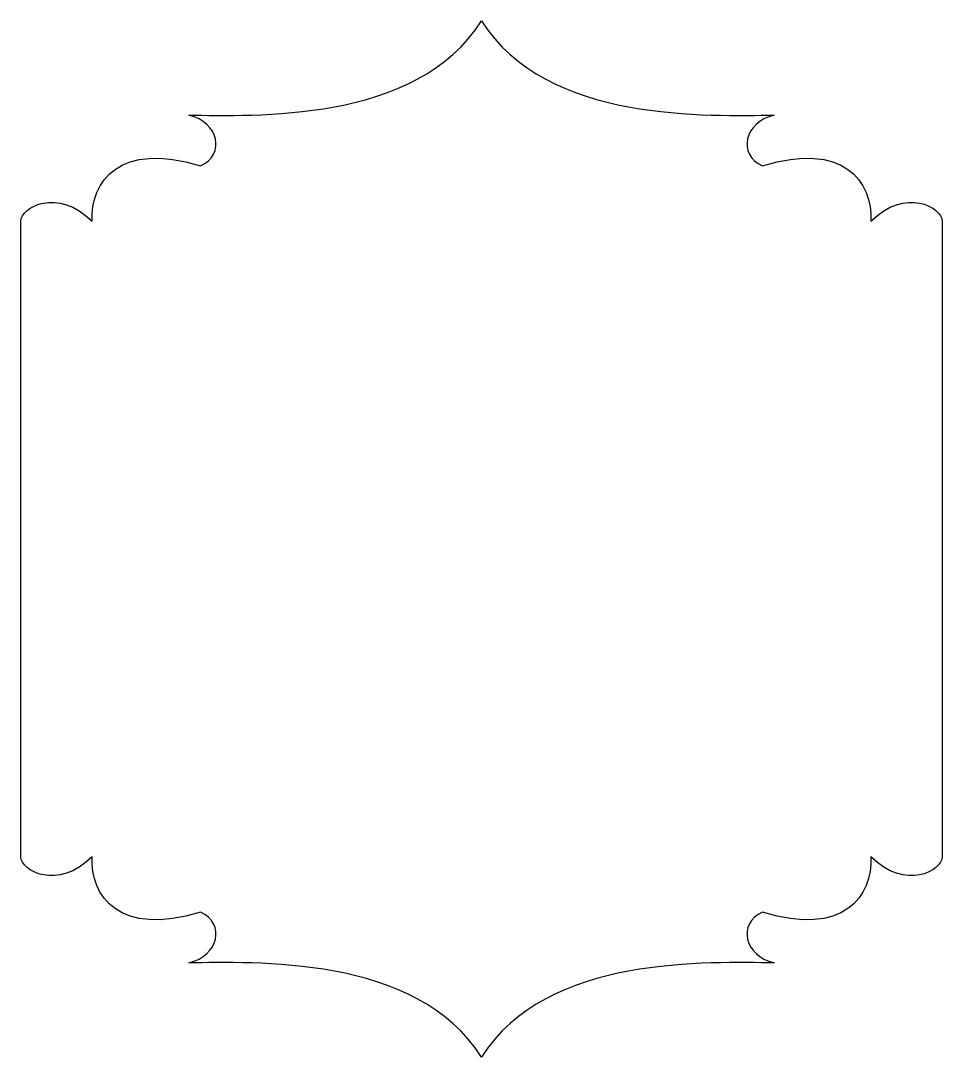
# Model space of a CAD drawing. Header units: centimetres. Extents: x -8.9 to 9.4, y -5.7 to 14.9.
import ezdxf

# ---------------------------------------------------------------- set-up
doc = ezdxf.new("R2010")
doc.units = ezdxf.units.CM
doc.header["$MEASUREMENT"] = 0
doc.layers.add('Camada 1', color=7, linetype='Continuous')

msp = doc.modelspace()

# ---------------------------------------------------------------- linework, layer by layer
at = {"layer": 'Camada 1'}
msp.add_open_spline([(9.44365, 4.71804), (9.44365, 4.71804), (9.44365, 10.94834), (9.44365, 10.94834), (9.44365, 10.94834), (9.44365, 11.2233), (8.71041, 11.63567), (8.02334, 10.94834), (8.02334, 10.94834), (8.06922, 11.72722), (7.47372, 12.55179), (5.87029, 12.04805), (5.87029, 12.04805), (5.36634, 12.27707), (5.50358, 12.91848), (6.09931, 13.05595), (6.09931, 13.05595), (4.86238, 13.05595), (1.56395, 12.87283), (0.28115, 14.93431), (0.28115, 14.93431), (-1.00168, 12.87284), (-4.30008, 13.05595), (-5.53704, 13.05595), (-5.53704, 13.05595), (-4.94128, 12.9185), (-4.80406, 12.27707), (-5.30802, 12.04805), (-5.30802, 12.04805), (-6.91145, 12.55176), (-7.50695, 11.72722), (-7.46107, 10.94834), (-7.46107, 10.94834), (-8.14814, 11.63567), (-8.88138, 11.2233), (-8.88138, 10.94834), (-8.88138, 10.94834), (-8.88138, 10.94834), (-8.88138, 4.71801), (-8.88138, 4.71801), (-8.88138, 4.71801), (-8.88138, 4.71801), (-8.88138, 4.54458), (-8.88138, 4.54458), (-8.88138, 4.54458), (-8.88138, 4.54458), (-8.88138, -1.68575), (-8.88138, -1.68575), (-8.88138, -1.68575), (-8.88138, -1.96071), (-8.14817, -2.37308), (-7.46107, -1.68575), (-7.46107, -1.68575), (-7.50698, -2.46463), (-6.91148, -3.2892), (-5.30802, -2.78546), (-5.30802, -2.78546), (-4.80407, -3.01448), (-4.94128, -3.65589), (-5.53704, -3.79336), (-5.53704, -3.79336), (-4.30011, -3.79336), (-1.00168, -3.61024), (0.28115, -5.67172), (0.28115, -5.67172), (1.56396, -3.61025), (4.86238, -3.79336), (6.09931, -3.79336), (6.09931, -3.79336), (5.50355, -3.65591), (5.36633, -3.01448), (5.87029, -2.78546), (5.87029, -2.78546), (7.47372, -3.28917), (8.06922, -2.46463), (8.02334, -1.68575), (8.02334, -1.68575), (8.71041, -2.37308), (9.44365, -1.96071), (9.44365, -1.68575), (9.44365, -1.68575), (9.44365, -1.68575), (9.44365, 4.5446), (9.44365, 4.5446), (9.44365, 4.5446), (9.44365, 4.5446), (9.44365, 4.71804), (9.44365, 4.71804)], degree=3, knots=[0, 0, 0, 0, 0.04347826, 0.04347826, 0.04347826, 0.04347826, 0.08695652, 0.08695652, 0.08695652, 0.08695652, 0.13043478, 0.13043478, 0.13043478, 0.13043478, 0.17391304, 0.17391304, 0.17391304, 0.17391304, 0.2173913, 0.2173913, 0.2173913, 0.2173913, 0.26086957, 0.26086957, 0.26086957, 0.26086957, 0.30434783, 0.30434783, 0.30434783, 0.30434783, 0.34782609, 0.34782609, 0.34782609, 0.34782609, 0.39130435, 0.39130435, 0.39130435, 0.39130435, 0.43478261, 0.43478261, 0.43478261, 0.43478261, 0.47826087, 0.47826087, 0.47826087, 0.47826087, 0.52173913, 0.52173913, 0.52173913, 0.52173913, 0.56521739, 0.56521739, 0.56521739, 0.56521739, 0.60869565, 0.60869565, 0.60869565, 0.60869565, 0.65217391, 0.65217391, 0.65217391, 0.65217391, 0.69565217, 0.69565217, 0.69565217, 0.69565217, 0.73913043, 0.73913043, 0.73913043, 0.73913043, 0.7826087, 0.7826087, 0.7826087, 0.7826087, 0.82608696, 0.82608696, 0.82608696, 0.82608696, 0.86956522, 0.86956522, 0.86956522, 0.86956522, 0.91304348, 0.91304348, 0.91304348, 0.91304348, 1, 1, 1, 1], dxfattribs=at)

doc.saveas('drawing.dxf')
